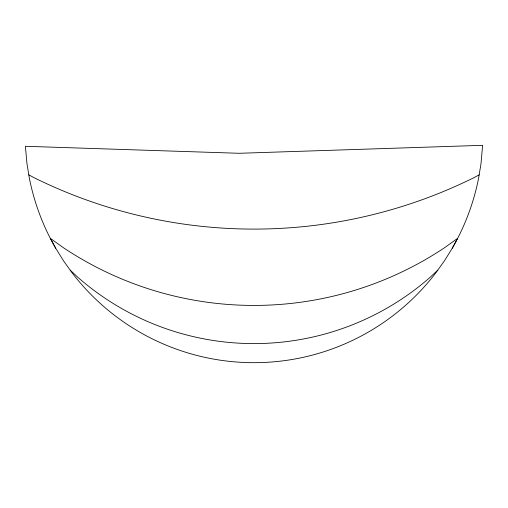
<?xml version="1.0" encoding="UTF-8"?>
<svg xmlns="http://www.w3.org/2000/svg" width="508" height="508" viewBox="0 0 508 508"><rect width="100%" height="100%" fill="white"/><g stroke="black" fill="none" stroke-linecap="round" stroke-linejoin="round"><path stroke-width="0.76" d="M452.304 248.183L457.498 238.455L444.817 247.542A343.497 343.497 0 0 1 63.151 247.542L50.47 238.455L55.664 248.183L63.583 260.909L72.307 273.088A229 229 0 0 0 435.661 273.088L444.386 260.909L452.304 248.183A229 229 0 0 0 478.58 178.359L481.019 163.57L482.6 145.32L239.135 153.289L25.4 146.291L26.943 163.57L29.388 178.359A229 229 0 0 0 55.664 248.183M437.756 270.161L430.136 277.298A267.164 267.164 0 0 1 77.832 277.298L70.212 270.161M479.158 174.866L473.431 177.927A496.157 496.157 0 0 1 34.538 177.927L28.81 174.866"/></g></svg>
